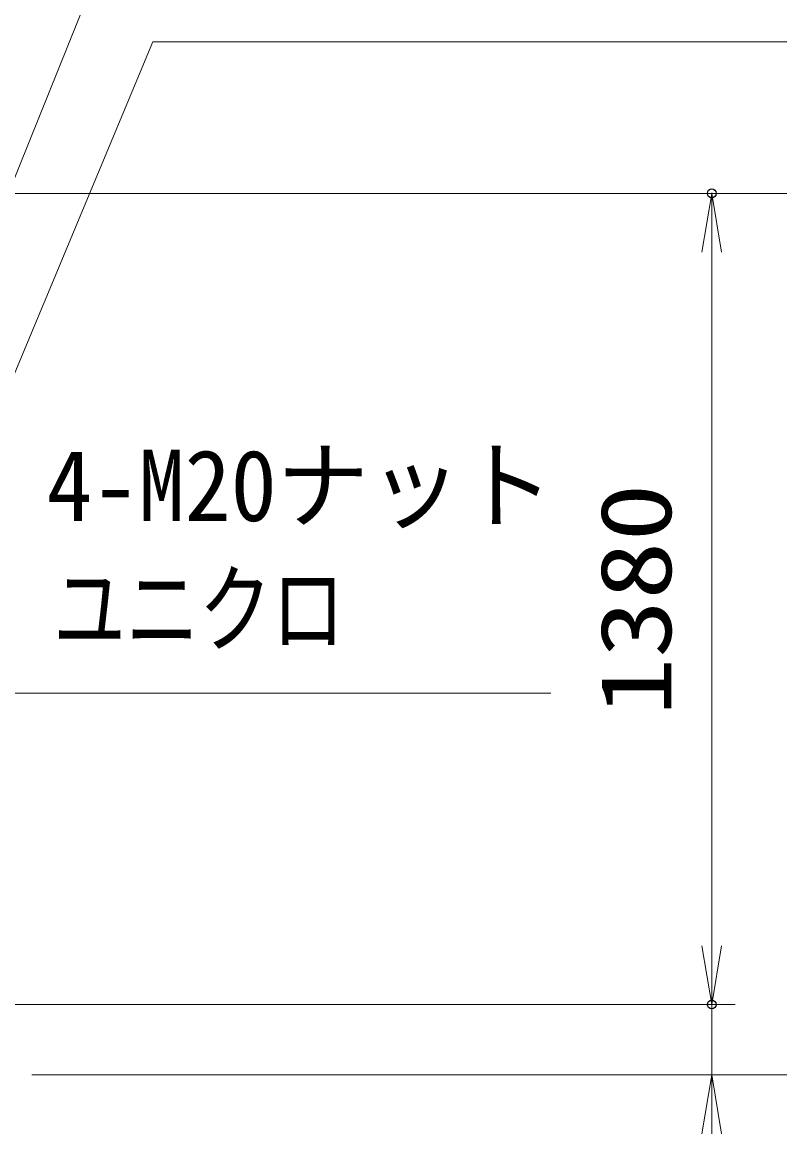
# Model space of a CAD drawing. Units: millimetres, scale not verified. Extents: x -11880 to 11880, y -8400 to 8400.
# Drawn here: x 5612 to 6901, y -753 to 1138 of the extents above; entities that cross this region are included whole.
import ezdxf
from ezdxf.enums import TextEntityAlignment as Align

# ---------------------------------------------------------------- set-up
doc = ezdxf.new("R2010")
doc.units = ezdxf.units.MM
doc.header["$LTSCALE"] = 30
doc.header["$PDMODE"] = 32
doc.header["$PDSIZE"] = 15
doc.layers.add('0-4_寸法線', color=4, linetype='Continuous', lineweight=18)
doc.layers.add('0-5_0', color=7, linetype='Continuous', lineweight=18)
doc.layers.add('0-6_Defpoints', color=7, linetype='Continuous')
doc.styles.add('ＭＳ ゴシック', font='')
doc.styles.get('ＭＳ ゴシック').set_extended_font_data('MS Gothic')

# ---------------------------------------------------------------- blocks, each defined once
blk = doc.blocks.new('_Open')
at = {"layer": '0-5_0', "color": 4}
blk.add_line((-30, 5), (0, 0), dxfattribs=at)
blk.add_lwpolyline([(-30, -5), (0, 0), (-30, 0)], dxfattribs=at)
blk = doc.blocks.new('S291')
at = {"layer": '0-4_寸法線'}
blk.add_lwpolyline([(5421889.2, 81083276), (5392374, 81083276), (5382764.4, 81061589.2), (5381549, 81058846.4)], dxfattribs=at)
at = {"layer": '0-4_寸法線', "color": 254, "style": 'ＭＳ ゴシック'}
for s, width, p in [('4-M20ナット', 0.95, (5396142, 81090976.5)), ('ユニクロ', 0.75, (5396477.6, 81084676.5))]:
    blk.add_text(s, height=3637, dxfattribs=dict(at, width=width)).set_placement(p, align=Align.BOTTOM_LEFT)
blk = doc.blocks.new('S292')
at = {"layer": '0-4_寸法線'}
blk.add_lwpolyline([(5432974.3, 81138644.3), (5406223.9, 81138644.3), (5377310.7, 81066893.1), (5376189.4, 81064110.5)], dxfattribs=at)
blk = doc.blocks.new('S298')
at = {"layer": '0-4_寸法線'}
blk.add_lwpolyline([(5438892.3, 81116521), (5401572.3, 81116521), (5379451.4, 81063509.4), (5378296.1, 81060740.8)], dxfattribs=at)

msp = doc.modelspace()

# ---------------------------------------------------------------- linework, layer by layer
at = {"layer": '0-4_寸法線'}
for p, q in [((4898.04, 846.63), (6825.27, 846.63)), ((4898.04, 846.63), (7225.27, 846.63)), ((4898.04, 846.63), (7625.27, 846.63)), ((6785.27, -533.37), (6785.27, 846.63)), ((6785.27, -433.37), (6785.27, -333.37)), ((4898.04, -533.37), (6825.27, -533.37)), ((4898.04, -533.37), (6825.27, -533.37)), ((6785.27, -653.37), (6785.27, -533.37)), ((5628.04, -653.37), (6825.27, -653.37)), ((5628.04, -653.37), (7225.27, -653.37)), ((5628.04, -653.37), (7225.27, -653.37))]:
    msp.add_line(p, q, dxfattribs=at)
at = {"layer": '0-6_Defpoints'}
for p in [(6785.27, 846.63), (6785.27, -533.37)]:
    msp.add_point(p, dxfattribs=at)

# ---------------------------------------------------------------- block references
at = {"layer": '0-4_寸法線', "xscale": 0.03333333, "yscale": 0.03333333}
for name in ['S292', 'S298', 'S291']:
    msp.add_blockref(name, (-174218.27, -2702779.54), dxfattribs=at)
at = {"layer": '0-4_寸法線', "xscale": 3.333333, "yscale": 3.333333}
for p, rotation in [((6785.27, 846.63), 90), ((6785.27, -533.37), 270), ((6785.27, -533.37), 270), ((6785.27, -653.37), 90)]:
    msp.add_blockref('_Open', p, dxfattribs=dict(at, rotation=rotation))

# ---------------------------------------------------------------- texts
at = {"layer": '0-4_寸法線', "color": 254, "style": 'ＭＳ ゴシック', "width": 1.2}
msp.add_text('1380', height=121.2, rotation=90, dxfattribs=at).set_placement((6752.58, -42.57), align=Align.BOTTOM_LEFT)

doc.saveas('drawing.dxf')
